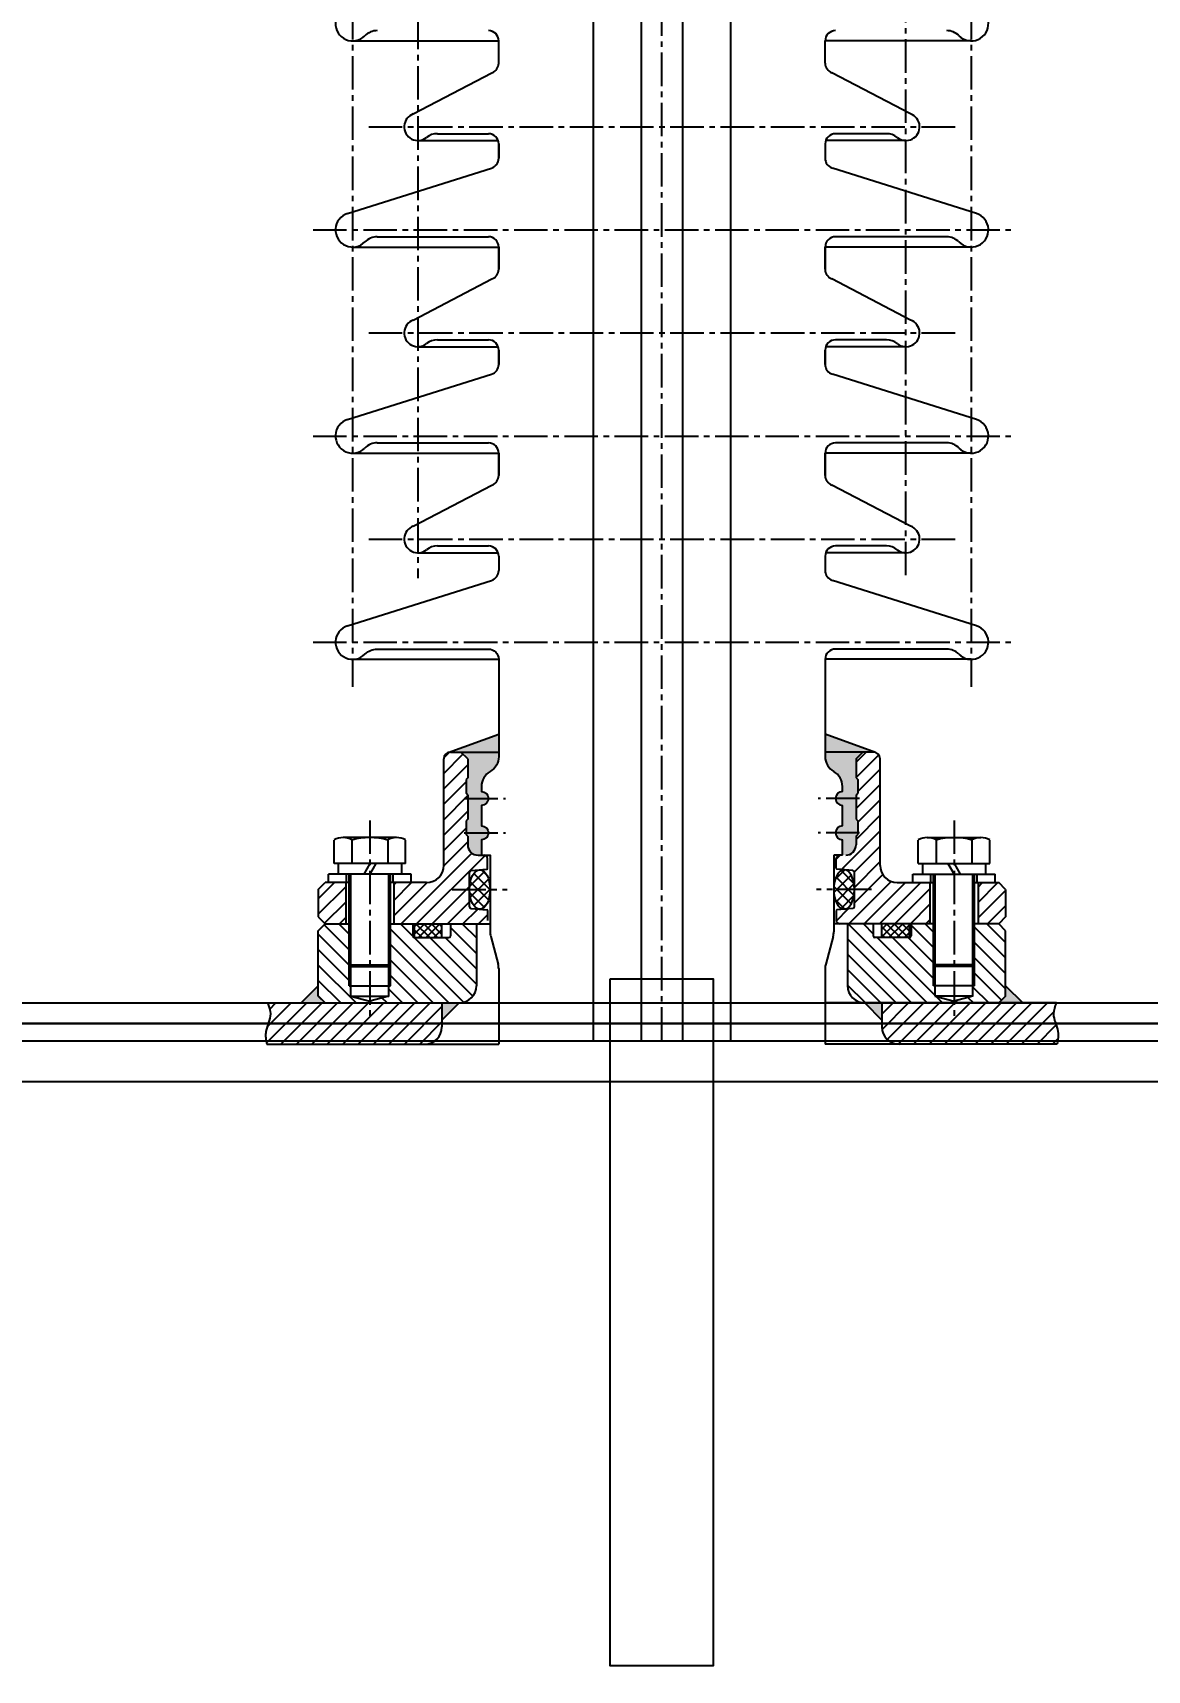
# Model space of a CAD drawing. Header units: millimetres. Extents: x 35720 to 50764, y -47170 to -36532.
# Drawn here: x 37859.8 to 38184.1, y -38400.1 to -37923.5 of the extents above; entities that cross this region are included whole.
import ezdxf

# ---------------------------------------------------------------- set-up
doc = ezdxf.new("R2010")
doc.units = ezdxf.units.MM
doc.header["$LTSCALE"] = 13
doc.linetypes.add('CENTER2', pattern=[1.125, 0.75, -0.125, 0.125, -0.125])
for name, color, linetype in [('00', 7, 'Continuous'), ('01', 7, 'Continuous'), ('DIM', 4, 'Continuous'), ('中心线', 1, 'CENTER2'), ('粗实线', 4, 'Continuous'), ('细实线', 2, 'Continuous')]:
    doc.layers.add(name, color=color, linetype=linetype)
doc.styles.get("Standard").update_dxf_attribs({"font": 'gbenor.shx', "bigfont": 'gbcbig.shx'})
doc.dimstyles.new('丁晓菲', dxfattribs={"dimscale": 15, "dimtxt": 3.5, "dimasz": 2.5, "dimexe": 1.5, "dimexo": 0, "dimgap": 0.5, "dimtad": 1, "dimtoh": 1, "dimtxsty": 'Standard', "dimcen": 2.5, "dimclrd": 3, "dimclre": 3, "dimclrt": 2, "dimadec": 0, "dimazin": 0, "dimtfac": 1, "dimtmove": 0, "dimatfit": 2, "dimfxl": 0, "dimarcsym": 0})
pattern_1 = [(45, (69025.176, -17829.232), (-2.245064, 2.245064), [])]

# ---------------------------------------------------------------- blocks, each defined once
blk = doc.blocks.new('GAOYATAOG')
at = {"layer": '细实线'}
h = blk.add_hatch(dxfattribs=at)
h.set_pattern_fill('AR-CONC', color=256, scale=0.01)
h.set_pattern_definition([(50, (65830.137, -16724.5739), (1.8218467, -0.15939086), [0.1905, -2.0955]), (355, (65830.137, -16724.5739), (-0.3524342, 1.91056845), [0.1524, -1.67640584]), (100.451445, (65830.2888, -16724.5872), (1.46941247, 1.7511775), [0.1619001, -1.78090245]), (46.1842, (65830.137, -16724.0659), (2.7107904, -0.4204233), [0.28575, -3.14325]), (96.635558, (65830.363, -16724.101), (2.3740413, 2.47426125), [0.2428502, -2.6713561]), (351.18415, (65830.137, -16724.066), (2.3740413, 2.4742612), [0.2285997, -2.5145973]), (21, (65830.391, -16724.1929), (1.5161439, -1.02265198), [0.1905, -2.0955]), (326, (65830.391, -16724.1929), (0.6180203, 1.84187966), [0.1524, -1.6764]), (71.451445, (65830.5173, -16724.2781), (2.1341642, 0.8192277), [0.1619001, -1.78089938]), (37.5, (65830.137, -16724.5739), (0.03088603, 0.84555039), [0, -1.65608, 0, -1.7018, 0, -1.68275]), (7.5, (65830.137, -16724.5739), (0.66819663, 1.00180575), [0, -0.97028, 0, -1.61798, 0, -0.64135]), (327.5, (65829.57055, -16724.5739), (1.35590595, -0.05728744), [0, -0.635, 0, -1.9812, 0, -2.6289]), (317.5, (65829.3165, -16724.5739), (1.48129181, 0.25426491), [0, -0.8255, 0, -1.31572, 0, -1.8669])])
h.paths.add_polyline_path([(71868.72, -12221.03), (71854.04, -12226.38, -0.087489), (71854.72, -12226.26), (71868.72, -12226.26)])
h.paths.add_polyline_path([(71866.22, -12231.93, 0.267949), (71868.72, -12227.6), (71868.72, -12226.26), (71857.72, -12226.26), (71859.72, -12228.26), (71859.72, -12233.76), (71859.22, -12234.26), (71859.22, -12238.26), (71859.72, -12238.76), (71859.72, -12245.76), (71859.22, -12246.26), (71859.22, -12250.26), (71859.72, -12250.76), (71859.72, -12253.26, 0.414214), (71862.72, -12256.26), (71863.72, -12256.26), (71863.72, -12251.76, 1), (71863.72, -12247.76), (71863.72, -12241.76, 1), (71863.72, -12237.76), (71863.72, -12236.26, -0.267952)])
h.paths.add_polyline_path([(71963.72, -12221.03), (71963.72, -12226.26), (71977.72, -12226.26, -0.087489), (71978.41, -12226.38)])
h.paths.add_polyline_path([(71972.72, -12228.26), (71974.72, -12226.26), (71963.72, -12226.26), (71963.72, -12227.6, 0.267949), (71966.22, -12231.93, -0.267942), (71968.72, -12236.26), (71968.72, -12237.76, 1), (71968.72, -12241.76), (71968.72, -12247.76, 1), (71968.72, -12251.76), (71968.72, -12256.26), (71969.72, -12256.26, 0.414214), (71972.72, -12253.26), (71972.72, -12250.76), (71973.22, -12250.26), (71973.22, -12246.26), (71972.72, -12245.76), (71972.72, -12238.76), (71973.22, -12238.26), (71973.22, -12234.26), (71972.72, -12233.76)])
h = blk.add_hatch(dxfattribs=at)
h.set_pattern_fill('ANSI31', color=256)
h.set_pattern_definition(pattern_1)
h.paths.add_polyline_path([(72016.22, -12266.26), (72014.22, -12264.26), (72008.22, -12264.26), (72008.22, -12276.26), (72014.22, -12276.26), (72016.22, -12274.26)])
h.paths.add_polyline_path([(71994.22, -12264.26), (71984.72, -12264.26, -0.414214), (71979.72, -12259.26), (71979.72, -12228.26, 0.414214), (71977.72, -12226.26), (71974.72, -12226.26), (71972.72, -12228.26), (71972.72, -12233.76), (71973.22, -12234.26), (71973.22, -12238.26), (71972.72, -12238.76), (71972.72, -12245.76), (71973.22, -12246.26), (71973.22, -12250.26), (71972.72, -12250.76), (71972.72, -12253.26, -0.414214), (71969.72, -12256.26), (71967.97, -12256.26, 0.414214), (71966.97, -12257.26), (71966.97, -12260.12, 0.388879), (71967.16, -12260.31), (71971.77, -12260.72, -0.388879), (71972.22, -12261.22), (71972.22, -12271.3, -0.388879), (71971.77, -12271.8), (71967.16, -12272.2, 0.388879), (71966.97, -12272.4), (71966.97, -12275.26, 0.414214), (71967.97, -12276.26), (71994.22, -12276.26)])
h.paths.add_polyline_path([(71860.22, -12261.22, -0.388879), (71860.68, -12260.72), (71865.29, -12260.31, 0.388879), (71865.47, -12260.12), (71865.47, -12257.26, 0.414214), (71864.47, -12256.26), (71862.72, -12256.26, -0.414214), (71859.72, -12253.26), (71859.72, -12250.76), (71859.22, -12250.26), (71859.22, -12246.26), (71859.72, -12245.76), (71859.72, -12238.76), (71859.22, -12238.26), (71859.22, -12234.26), (71859.72, -12233.76), (71859.72, -12228.26), (71857.72, -12226.26), (71854.72, -12226.26, 0.414214), (71852.72, -12228.26), (71852.72, -12259.26, -0.414214), (71847.72, -12264.26), (71838.22, -12264.26), (71838.22, -12276.26), (71864.47, -12276.26, 0.414214), (71865.47, -12275.26), (71865.47, -12272.4, 0.388879), (71865.29, -12272.2), (71860.68, -12271.8, -0.388879), (71860.22, -12271.3)])
h.paths.add_polyline_path([(71824.22, -12264.26), (71818.22, -12264.26), (71816.22, -12266.26), (71816.22, -12274.26), (71818.22, -12276.26), (71824.22, -12276.26)])
h = blk.add_hatch(dxfattribs=at)
h.set_pattern_fill('ANSI37', color=256, scale=0.75)
h.set_pattern_definition([(45, (69025.1759, -17829.232), (-1.683798, 1.683798), []), (135, (69025.1759, -17829.232), (-1.683798, -1.683798), [])])
edge = h.paths.add_edge_path()
edge.add_ellipse((71863.22, -12266.26), major_axis=(0, 5.75), ratio=0.521304, start_angle=270, end_angle=450)
edge.add_ellipse((71863.22, -12266.26), major_axis=(0, 5.75), ratio=0.521304, start_angle=90, end_angle=270)
edge = h.paths.add_edge_path()
edge.add_ellipse((71969.22, -12266.26), major_axis=(0, 5.75), ratio=0.521304, start_angle=-90, end_angle=90)
edge.add_ellipse((71969.22, -12266.26), major_axis=(0, 5.75), ratio=0.521304, start_angle=90, end_angle=270)
h = blk.add_hatch(dxfattribs=at)
h.set_pattern_fill('ANSI31', color=256, angle=90)
h.set_pattern_definition([(135, (69025.176, -17829.232), (-2.245064, -2.245064), [])])
h.paths.add_polyline_path([(71995.22, -12288.16), (71995.22, -12276.26), (71988.92, -12276.26, 0.414214), (71988.72, -12276.46), (71988.72, -12279.76, -0.414214), (71988.22, -12280.26), (71978.22, -12280.26, -0.414214), (71977.72, -12279.76), (71977.72, -12276.46, 0.414214), (71977.52, -12276.26), (71970.22, -12276.26), (71970.22, -12294.26, 0.414214), (71975.22, -12299.26), (72014.22, -12299.26), (72016.22, -12297.26), (72016.22, -12278.26), (72014.22, -12276.26), (72007.22, -12276.26), (72007.22, -12288.16), (72007.22, -12294.26), (72006.72, -12294.26), (72006.72, -12297.26), (72001.22, -12298.73), (71995.72, -12297.26), (71995.72, -12294.26), (71995.22, -12294.26)])
h.paths.add_polyline_path([(71862.22, -12276.26), (71854.92, -12276.26, 0.414214), (71854.72, -12276.46), (71854.72, -12279.76, -0.414214), (71854.22, -12280.26), (71844.22, -12280.26, -0.414214), (71843.72, -12279.76), (71843.72, -12276.46, 0.414214), (71843.52, -12276.26), (71837.22, -12276.26), (71837.22, -12288.16), (71837.22, -12294.26), (71836.72, -12294.26), (71836.72, -12297.26), (71831.22, -12298.73), (71825.72, -12297.26), (71825.72, -12294.26), (71825.22, -12294.26), (71825.22, -12288.16), (71825.22, -12276.26), (71818.22, -12276.26), (71816.22, -12278.26), (71816.22, -12297.26), (71818.22, -12299.26), (71857.22, -12299.26, 0.414214), (71862.22, -12294.26)])
h.paths.add_polyline_path([(71825.72, -12288.66), (71825.22, -12288.16), (71825.22, -12294.26), (71825.72, -12294.26)], flags=17)
h.paths.add_polyline_path([(71837.22, -12288.16), (71836.72, -12288.66), (71836.72, -12294.26), (71837.22, -12294.26)], flags=17)
h.paths.add_polyline_path([(71995.72, -12288.66), (71995.22, -12288.16), (71995.22, -12294.26), (71995.72, -12294.26)], flags=17)
h.paths.add_polyline_path([(72007.22, -12288.16), (72006.72, -12288.66), (72006.72, -12294.26), (72007.22, -12294.26)], flags=17)
h = blk.add_hatch(dxfattribs=at)
h.set_pattern_fill('ANSI37', color=256, scale=0.5)
h.set_pattern_definition([(45, (69025.1759, -17829.2319), (-1.122532, 1.122532), []), (135, (69025.1759, -17829.2319), (-1.122532, -1.122532), [])])
h.paths.add_polyline_path([(71852.22, -12276.26), (71844.22, -12276.26), (71844.22, -12280.26), (71852.22, -12280.26)])
h.paths.add_polyline_path([(71988.22, -12276.26), (71980.22, -12276.26), (71980.22, -12280.26), (71988.22, -12280.26)])
h = blk.add_hatch(color=256, dxfattribs=at)
h.dxf.hatch_style = 1
h.paths.add_polyline_path([(72016.22, -12294.26), (72016.22, -12297.26), (72014.22, -12299.26), (72021.22, -12299.26)])
h.paths.add_polyline_path([(71816.22, -12297.26), (71816.22, -12294.26), (71811.22, -12299.26), (71818.22, -12299.26)])
h = blk.add_hatch(dxfattribs=at)
h.set_pattern_fill('ANSI31', color=256)
h.set_pattern_definition(pattern_1)
edge = h.paths.add_edge_path()
edge.add_spline(control_points=[(72031.18, -12311.26), (72031.49, -12310.02), (72031.91, -12307.06), (72029.52, -12303.07), (72030.55, -12300.33), (72031.05, -12299.26)], knot_values=[0, 0, 0, 0, 37430.664473, 89770.281846, 123604.6686, 123604.6686, 123604.6686, 123604.6686], weights=[1, 1, 1, 1, 1, 1], degree=3, periodic=0)
edge.add_line((72031.05, -12299.26), (71980.22, -12299.26))
edge.add_line((71980.22, -12299.26), (71980.22, -12306.26))
edge.add_arc((71985.22, -12306.26), 5, 180, 270)
edge.add_line((71985.22, -12311.26), (72031.18, -12311.26))
edge = h.paths.add_edge_path()
edge.add_line((71852.22, -12299.26), (71801.4, -12299.26))
edge.add_spline(control_points=[(71801.4, -12299.26), (71801.9, -12300.33), (71802.93, -12303.07), (71800.54, -12307.06), (71800.96, -12310.02), (71801.27, -12311.26)], knot_values=[0, 0, 0, 0, 33834.386754, 86174.004126, 123604.6686, 123604.6686, 123604.6686, 123604.6686], weights=[1, 1, 1, 1, 1, 1], degree=3, periodic=0)
edge.add_line((71801.27, -12311.26), (71847.22, -12311.26))
edge.add_arc((71847.22, -12306.26), 5, 270, 360)
edge.add_line((71852.22, -12306.26), (71852.22, -12299.26))
h = blk.add_hatch(color=256, dxfattribs=at)
h.dxf.hatch_style = 1
h.paths.add_polyline_path([(71857.22, -12299.26), (71852.22, -12299.26), (71852.22, -12304.26)])
h.paths.add_polyline_path([(71980.22, -12299.26), (71975.22, -12299.26), (71980.22, -12304.26)])
at = {"layer": '中心线'}
for p, q in [((71826.22, -11701.94), (71826.22, -12207.3)), ((72006.22, -11701.94), (72006.22, -12207.3)), ((71845.22, -11734.07), (71845.22, -12175.67)), ((71987.22, -12174.77), (71987.22, -11735.07)), ((71830.91, -12044.26), (72001.54, -12044.26)), ((71814.71, -12074.26), (72017.74, -12074.26)), ((71830.91, -12104.26), (72001.54, -12104.26)), ((71814.71, -12134.26), (72017.74, -12134.26)), ((71830.91, -12164.26), (72001.54, -12164.26)), ((71814.71, -12194.26), (72017.74, -12194.26)), ((71858.72, -12239.76), (71870.72, -12239.76)), ((71858.72, -12239.76), (71870.72, -12239.76)), ((71858.72, -12239.76), (71870.72, -12239.76)), ((71973.72, -12239.76), (71961.72, -12239.76)), ((71973.72, -12239.76), (71961.72, -12239.76)), ((71973.72, -12239.76), (71961.72, -12239.76)), ((71831.22, -12246.16), (71831.22, -12303.73)), ((72001.22, -12246.16), (72001.22, -12303.73)), ((71858.72, -12249.76), (71870.72, -12249.76)), ((71858.72, -12249.76), (71870.72, -12249.76)), ((71858.72, -12249.76), (71870.72, -12249.76)), ((71973.72, -12249.76), (71961.72, -12249.76)), ((71973.72, -12249.76), (71961.72, -12249.76)), ((71973.72, -12249.76), (71961.72, -12249.76)), ((71855.22, -12266.26), (71871.22, -12266.26)), ((71977.22, -12266.26), (71961.22, -12266.26))]:
    blk.add_line(p, q, dxfattribs=at)
blk.add_lwpolyline([(71916.22, -12310.26), (71916.22, -11681.26)], dxfattribs=at)
blk.add_lwpolyline([(71916.22, -12310.26), (71916.22, -11681.26)], dxfattribs=at)
at = {"layer": '粗实线'}
for p, q in [((71910.22, -11674.87), (71910.22, -12310.26)), ((71922.22, -11674.87), (71922.22, -12310.26)), ((71826.22, -12019.26), (71868.72, -12019.26)), ((71868.72, -12025.71), (71868.72, -12019.26)), ((72006.22, -12019.26), (71963.72, -12019.26)), ((71963.72, -12025.71), (71963.72, -12019.26)), ((71843.86, -12040.5), (71866.75, -12028.53)), ((71988.59, -12040.5), (71965.7, -12028.53)), ((71845.22, -12048.26), (71868.55, -12048.26)), ((71850.88, -12046.26), (71865.72, -12046.26)), ((71987.22, -12048.26), (71963.9, -12048.26)), ((71981.57, -12046.26), (71966.72, -12046.26)), ((71868.72, -12049.26), (71868.72, -12053.42)), ((71868.72, -12053.42), (71868.72, -12049.26)), ((71868.72, -12053.42), (71868.72, -12049.26)), ((71963.72, -12049.26), (71963.72, -12053.42)), ((71824.72, -12069.49), (71866.63, -12056.28)), ((72007.73, -12069.49), (71965.82, -12056.28)), ((71833.37, -12076.26), (71865.72, -12076.26)), ((71999.08, -12076.26), (71966.72, -12076.26)), ((71826.22, -12079.26), (71868.72, -12079.26)), ((71868.72, -12079.26), (71868.72, -12085.71)), ((71868.72, -12085.71), (71868.72, -12079.26)), ((71868.72, -12085.71), (71868.72, -12079.26)), ((71963.72, -12079.26), (71963.72, -12085.71)), ((71963.72, -12079.26), (71963.72, -12085.71)), ((71963.72, -12085.71), (71963.72, -12079.26)), ((72006.22, -12079.26), (71963.72, -12079.26)), ((71963.72, -12085.71), (71963.72, -12079.26)), ((71843.86, -12100.5), (71866.75, -12088.53)), ((71988.59, -12100.5), (71965.7, -12088.53)), ((71850.88, -12106.26), (71865.72, -12106.26)), ((71981.57, -12106.26), (71966.72, -12106.26)), ((71845.22, -12108.26), (71868.55, -12108.26)), ((71868.72, -12109.26), (71868.72, -12113.42)), ((71868.72, -12113.42), (71868.72, -12109.26)), ((71963.72, -12109.26), (71963.72, -12113.42)), ((71963.72, -12109.26), (71963.72, -12113.42)), ((71963.72, -12113.42), (71963.72, -12109.26)), ((71987.22, -12108.26), (71963.9, -12108.26)), ((71824.72, -12129.49), (71866.63, -12116.28)), ((72007.73, -12129.49), (71965.82, -12116.28)), ((71826.22, -12139.26), (71868.72, -12139.26)), ((71833.37, -12136.26), (71865.72, -12136.26)), ((71868.72, -12139.26), (71868.72, -12145.71)), ((71868.72, -12145.71), (71868.72, -12139.26)), ((71963.72, -12139.26), (71963.72, -12145.71)), ((71963.72, -12139.26), (71963.72, -12145.71)), ((72006.22, -12139.26), (71963.72, -12139.26)), ((71963.72, -12145.71), (71963.72, -12139.26)), ((71999.08, -12136.26), (71966.72, -12136.26)), ((71843.86, -12160.5), (71866.75, -12148.53)), ((71988.59, -12160.5), (71965.7, -12148.53)), ((71850.88, -12166.26), (71865.72, -12166.26)), ((71981.57, -12166.26), (71966.72, -12166.26)), ((71845.22, -12168.26), (71868.55, -12168.26)), ((71868.72, -12169.26), (71868.72, -12173.42)), ((71963.72, -12169.26), (71963.72, -12173.42)), ((71963.72, -12169.26), (71963.72, -12173.42)), ((71987.22, -12168.26), (71963.9, -12168.26)), ((71824.72, -12189.49), (71866.63, -12176.28)), ((72007.73, -12189.49), (71965.82, -12176.28)), ((71999.08, -12196.26), (71966.72, -12196.26)), ((71826.22, -12199.26), (71868.72, -12199.26)), ((71963.72, -12199.26), (71963.72, -12227.6)), ((72006.22, -12199.26), (71963.72, -12199.26)), ((71854.04, -12226.38), (71868.72, -12221.03)), ((71978.41, -12226.38), (71963.72, -12221.03)), ((71852.72, -12259.26), (71852.72, -12228.26)), ((71854.72, -12226.26), (71868.72, -12226.26)), ((71859.72, -12228.26), (71857.72, -12226.26)), ((71859.72, -12228.26), (71859.72, -12233.76)), ((71977.72, -12226.26), (71963.72, -12226.26)), ((71972.72, -12228.26), (71974.72, -12226.26)), ((71972.72, -12228.26), (71972.72, -12233.76)), ((71979.72, -12259.26), (71979.72, -12228.26)), ((71859.72, -12233.76), (71859.22, -12234.26)), ((71859.22, -12234.26), (71859.22, -12238.26)), ((71972.72, -12233.76), (71973.22, -12234.26)), ((71973.22, -12234.26), (71973.22, -12238.26)), ((71859.72, -12238.76), (71859.22, -12238.26)), ((71859.72, -12238.76), (71859.72, -12245.76)), ((71968.72, -12237.76), (71968.72, -12236.26)), ((71972.72, -12238.76), (71973.22, -12238.26)), ((71972.72, -12238.76), (71972.72, -12245.76)), ((71968.72, -12247.76), (71968.72, -12241.76)), ((71859.72, -12245.76), (71859.22, -12246.26)), ((71859.22, -12246.26), (71859.22, -12250.26)), ((71972.72, -12245.76), (71973.22, -12246.26)), ((71973.22, -12246.26), (71973.22, -12250.26)), ((71820.83, -12258.66), (71820.83, -12251.85)), ((71839.02, -12251.16), (71823.43, -12251.16)), ((71826.03, -12251.85), (71826.03, -12258.66)), ((71836.42, -12251.85), (71836.42, -12258.66)), ((71841.62, -12258.66), (71841.62, -12251.85)), ((71859.72, -12250.76), (71859.22, -12250.26)), ((71859.72, -12250.76), (71859.72, -12253.26)), ((71968.72, -12256.26), (71968.72, -12251.76)), ((71972.72, -12250.76), (71973.22, -12250.26)), ((71972.72, -12250.76), (71972.72, -12253.26)), ((71990.83, -12258.66), (71990.83, -12251.85)), ((71993.43, -12251.16), (72009.02, -12251.16)), ((71996.03, -12251.85), (71996.03, -12258.66)), ((72006.42, -12251.85), (72006.42, -12258.66)), ((72011.62, -12258.66), (72011.62, -12251.85)), ((71841.62, -12258.66), (71820.83, -12258.66)), ((71822.02, -12258.66), (71822.02, -12261.76)), ((71831.22, -12258.66), (71829.44, -12261.76)), ((71833.01, -12258.66), (71831.22, -12261.76)), ((71840.42, -12258.66), (71840.42, -12261.76)), ((71862.72, -12256.26), (71866.22, -12256.26)), ((71865.47, -12260.1), (71865.47, -12257.26)), ((71966.22, -12256.26), (71966.22, -12278.6)), ((71968.72, -12256.26), (71966.22, -12256.26)), ((71966.97, -12260.1), (71966.97, -12257.26)), ((71990.83, -12258.66), (72011.62, -12258.66)), ((71992.02, -12258.66), (71992.02, -12261.76)), ((71999.44, -12258.66), (72001.22, -12261.76)), ((72001.22, -12258.66), (72003.01, -12261.76)), ((72010.42, -12258.66), (72010.42, -12261.76)), ((71843.22, -12261.76), (71819.22, -12261.76)), ((71819.22, -12264.26), (71819.22, -12261.76)), ((71824.47, -12264.26), (71824.47, -12261.76)), ((71825.22, -12288.16), (71825.22, -12261.76)), ((71837.22, -12288.16), (71837.22, -12261.76)), ((71837.97, -12264.26), (71837.97, -12261.76)), ((71843.22, -12264.26), (71843.22, -12261.76)), ((71860.22, -12271.3), (71860.22, -12261.22)), ((71860.68, -12260.72), (71865.29, -12260.31)), ((71971.77, -12260.72), (71967.16, -12260.31)), ((71972.22, -12271.3), (71972.22, -12261.22)), ((71989.22, -12261.76), (72013.22, -12261.76)), ((71989.22, -12264.26), (71989.22, -12261.76)), ((71994.47, -12264.26), (71994.47, -12261.76)), ((71995.22, -12288.16), (71995.22, -12261.76)), ((72007.22, -12288.16), (72007.22, -12261.76)), ((72007.97, -12264.26), (72007.97, -12261.76)), ((72013.22, -12264.26), (72013.22, -12261.76)), ((71816.22, -12266.26), (71818.22, -12264.26)), ((71816.22, -12266.26), (71816.22, -12274.26)), ((71825.22, -12264.26), (71818.22, -12264.26)), ((71824.22, -12264.26), (71824.22, -12276.26)), ((71847.72, -12264.26), (71837.22, -12264.26)), ((71838.22, -12264.26), (71838.22, -12276.26)), ((71984.72, -12264.26), (71995.22, -12264.26)), ((71994.22, -12264.26), (71994.22, -12276.26)), ((72007.22, -12264.26), (72014.22, -12264.26)), ((72008.22, -12264.26), (72008.22, -12276.26)), ((72016.22, -12266.26), (72014.22, -12264.26)), ((72016.22, -12266.26), (72016.22, -12274.26)), ((71860.68, -12271.8), (71865.29, -12272.2)), ((71865.47, -12272.4), (71865.47, -12275.26)), ((71966.97, -12272.4), (71966.97, -12275.26)), ((71971.77, -12271.8), (71967.16, -12272.2)), ((71816.22, -12274.26), (71818.22, -12276.26)), ((71816.22, -12278.26), (71818.22, -12276.26)), ((71818.22, -12276.26), (71825.72, -12276.26)), ((71836.72, -12276.26), (71866.27, -12276.26)), ((71843.72, -12276.46), (71843.72, -12279.76)), ((71844.22, -12280.26), (71844.22, -12276.26)), ((71852.22, -12280.26), (71852.22, -12276.26)), ((71854.72, -12276.46), (71854.72, -12279.76)), ((71862.22, -12276.26), (71862.22, -12294.26)), ((71995.72, -12276.26), (71966.18, -12276.26)), ((71970.22, -12276.26), (71970.22, -12294.26)), ((71977.72, -12276.46), (71977.72, -12279.76)), ((71980.22, -12280.26), (71980.22, -12276.26)), ((71988.22, -12280.26), (71988.22, -12276.26)), ((71988.72, -12276.46), (71988.72, -12279.76)), ((72014.22, -12276.26), (72006.72, -12276.26)), ((72016.22, -12274.26), (72014.22, -12276.26)), ((72016.22, -12278.26), (72014.22, -12276.26)), ((71816.22, -12297.26), (71816.22, -12278.26)), ((71844.22, -12280.26), (71854.22, -12280.26)), ((71866.4, -12279.89), (71868.55, -12287.95)), ((71966.05, -12279.89), (71963.9, -12287.95)), ((71988.22, -12280.26), (71978.22, -12280.26)), ((72016.22, -12297.26), (72016.22, -12278.26)), ((71825.22, -12288.16), (71825.72, -12288.66)), ((71825.22, -12288.16), (71837.22, -12288.16)), ((71825.72, -12297.26), (71825.72, -12288.66)), ((71825.72, -12288.66), (71836.72, -12288.66)), ((71837.22, -12288.16), (71836.72, -12288.66)), ((71836.72, -12297.26), (71836.72, -12288.66)), ((71995.22, -12288.16), (71995.72, -12288.66)), ((72007.22, -12288.16), (71995.22, -12288.16)), ((71995.72, -12297.26), (71995.72, -12288.66)), ((72006.72, -12288.66), (71995.72, -12288.66)), ((72007.22, -12288.16), (72006.72, -12288.66)), ((72006.72, -12297.26), (72006.72, -12288.66)), ((71816.22, -12294.26), (71811.22, -12299.26)), ((71825.22, -12294.26), (71837.22, -12294.26)), ((72007.22, -12294.26), (71995.22, -12294.26)), ((72016.22, -12294.26), (72021.22, -12299.26)), ((71801.4, -12299.26), (71868.72, -12299.26)), ((71816.22, -12297.26), (71818.22, -12299.26)), ((71825.72, -12297.26), (71836.72, -12297.26)), ((71825.72, -12297.26), (71831.22, -12298.73)), ((71836.72, -12297.26), (71831.22, -12298.73)), ((71852.22, -12299.26), (71852.22, -12306.26)), ((71857.22, -12299.26), (71852.22, -12304.26)), ((72031.05, -12299.26), (71963.72, -12299.26)), ((71975.22, -12299.26), (71980.22, -12304.26)), ((71980.22, -12299.26), (71980.22, -12306.26)), ((72006.72, -12297.26), (71995.72, -12297.26)), ((71995.72, -12297.26), (72001.22, -12298.73)), ((72006.72, -12297.26), (72001.22, -12298.73)), ((72016.22, -12297.26), (72014.22, -12299.26)), ((71801.27, -12311.26), (71868.72, -12311.26)), ((72031.18, -12311.26), (71963.72, -12311.26))]:
    blk.add_line(p, q, dxfattribs=at)
for points in [[(71896.22, -11706.26), (71896.22, -12310.26)], [(71936.22, -11706.26), (71936.22, -12310.26)], [(71868.72, -12289.25), (71868.72, -12311.26)], [(71963.72, -12289.25), (71963.72, -12311.26)]]:
    blk.add_lwpolyline(points, dxfattribs=at)
for points in [[(71824.72, -12189.49, 1.280782), (71829.8, -12197.76, -0.201513), (71833.37, -12196.26), (71865.72, -12196.26, -0.414214), (71868.72, -12199.26), (71868.72, -12227.6)], [(71868.72, -12227.6, -0.267949), (71866.22, -12231.93, 0.267949), (71863.72, -12236.26)], [(71863.72, -12236.26), (71863.72, -12237.76, -1), (71863.72, -12241.76), (71863.72, -12247.76, -1), (71863.72, -12251.76), (71863.72, -12256.26), (71866.22, -12256.26), (71866.22, -12278.6)]]:
    blk.add_lwpolyline(points, format="xyb", dxfattribs=at)
for centre, radius, start, end in [((71826.22, -12014.26), 5, 107.5, 315.573), ((72006.22, -12014.26), 5, 224.427, 72.5), ((71833.37, -12021.26), 5, 90, 135.573), ((71865.72, -12019.26), 3, 0, 90), ((71966.72, -12019.26), 3, 90, 180), ((71999.08, -12021.26), 5, 44.427, 90), ((71865.72, -12025.71), 3, 290, 0), ((71966.72, -12025.71), 3, 180, 250), ((71845.22, -12044.26), 4, 110, 308.9424), ((71987.22, -12044.26), 4, 231.0576, 70), ((71850.88, -12051.26), 5, 90, 128.9424), ((71865.72, -12049.26), 3, 0, 90), ((71865.72, -12049.26), 3, 0, 90), ((71865.72, -12049.26), 3, 0, 90), ((71966.72, -12049.26), 3, 90, 180), ((71981.57, -12051.26), 5, 51.0576, 90), ((71865.72, -12053.42), 3, 287.5, 0), ((71966.72, -12053.42), 3, 180, 252.5), ((71826.22, -12074.26), 5, 107.5, 315.573), ((72006.22, -12074.26), 5, 224.427, 72.5), ((71833.37, -12081.26), 5, 90, 135.573), ((71865.72, -12079.26), 3, 0, 90), ((71966.72, -12079.26), 3, 90, 180), ((71999.08, -12081.26), 5, 44.427, 90), ((71865.72, -12085.71), 3, 290, 0), ((71966.72, -12085.71), 3, 180, 250), ((71845.22, -12104.26), 4, 110, 308.9424), ((71987.22, -12104.26), 4, 231.0576, 70), ((71850.88, -12111.26), 5, 90, 128.9424), ((71865.72, -12109.26), 3, 0, 90), ((71966.72, -12109.26), 3, 90, 180), ((71981.57, -12111.26), 5, 51.0576, 90), ((71865.72, -12113.42), 3, 287.5, 0), ((71966.72, -12113.42), 3, 180, 252.5), ((71826.22, -12134.26), 5, 107.5, 315.573), ((72006.22, -12134.26), 5, 224.427, 72.5), ((71833.37, -12141.26), 5, 90, 135.573), ((71865.72, -12139.26), 3, 0, 90), ((71966.72, -12139.26), 3, 90, 180), ((71999.08, -12141.26), 5, 44.427, 90), ((71865.72, -12145.71), 3, 290, 0), ((71966.72, -12145.71), 3, 180, 250), ((71845.22, -12164.26), 4, 110, 308.9424), ((71987.22, -12164.26), 4, 231.0576, 70), ((71850.88, -12171.26), 5, 90, 128.9424), ((71865.72, -12169.26), 3, 0, 90), ((71966.72, -12169.26), 3, 90, 180), ((71981.57, -12171.26), 5, 51.0576, 90), ((71865.72, -12173.42), 3, 287.5, 0), ((71966.72, -12173.42), 3, 180, 252.5), ((72006.22, -12194.26), 5, 224.427, 72.5), ((71966.72, -12199.26), 3, 90, 180), ((71999.08, -12201.26), 5, 44.427, 90), ((71854.72, -12228.26), 2, 90, 180), ((71968.72, -12227.6), 5, 180, 240), ((71977.72, -12228.26), 2, 360, 90), ((71963.72, -12236.26), 5, 0, 60), ((71968.72, -12239.76), 2, 90, 270), ((71968.72, -12249.76), 2, 90, 270), ((71823.43, -12256.35), 5.2, 60, 120), ((71831.22, -12270.9), 19.74, 74.7385, 105.2615), ((71839.02, -12256.35), 5.2, 60, 120), ((71862.72, -12253.26), 3, 180, 270), ((71969.72, -12253.26), 3, 270, 0), ((71993.43, -12256.35), 5.2, 60, 120), ((72001.22, -12270.9), 19.74, 74.7385, 105.2615), ((72009.02, -12256.35), 5.2, 60, 120), ((71864.47, -12257.26), 1, 0, 90), ((71967.97, -12257.26), 1, 90, 180), ((71847.72, -12259.26), 5, 270, 0), ((71860.72, -12261.22), 0.5, 95, 180), ((71865.27, -12260.12), 0.2, 275, 0), ((71967.17, -12260.12), 0.2, 180, 265), ((71971.72, -12261.22), 0.5, 360, 85), ((71984.72, -12259.26), 5, 180, 270), ((71860.72, -12271.3), 0.5, 180, 265), ((71865.27, -12272.4), 0.2, 0, 85), ((71967.17, -12272.4), 0.2, 95, 180), ((71971.72, -12271.3), 0.5, 275, 0), ((71843.52, -12276.46), 0.2, 0, 90), ((71854.92, -12276.46), 0.2, 90, 180), ((71967.97, -12275.26), 1, 180, 270), ((71977.52, -12276.46), 0.2, 0, 90), ((71988.92, -12276.46), 0.2, 90, 180), ((71844.22, -12279.76), 0.5, 180, 270), ((71854.22, -12279.76), 0.5, 270, 0), ((71871.22, -12278.6), 5, 180, 195), ((71961.22, -12278.6), 5, 345, 360), ((71978.22, -12279.76), 0.5, 180, 270), ((71988.22, -12279.76), 0.5, 270, 360), ((71863.72, -12289.25), 5, 0, 15), ((71968.72, -12289.25), 5, 165, 180), ((71857.22, -12294.26), 5, 270, 0), ((71975.22, -12294.26), 5, 180, 270), ((71847.22, -12306.26), 5, 270, 0), ((71985.22, -12306.26), 5, 180, 270)]:
    blk.add_arc(centre, radius, start, end, dxfattribs=at)
blk.add_ellipse((71863.22, -12266.26), major_axis=(0, 5.75), ratio=0.521304, dxfattribs=at)
at = {"layer": '粗实线', "extrusion": (0, 0, -1)}
blk.add_ellipse((71969.22, -12266.26), major_axis=(0, 5.75), ratio=0.521304, dxfattribs=at)
at = {"layer": '细实线'}
for p, q in [((71825.72, -12288.66), (71825.72, -12261.76)), ((71836.72, -12288.66), (71836.72, -12261.76)), ((71995.72, -12288.66), (71995.72, -12261.76)), ((72006.72, -12288.66), (72006.72, -12261.76)), ((71825.22, -12294.26), (71825.22, -12288.16)), ((71837.22, -12294.26), (71837.22, -12288.16)), ((71995.22, -12294.26), (71995.22, -12288.16)), ((72007.22, -12294.26), (72007.22, -12288.16))]:
    blk.add_line(p, q, dxfattribs=at)
for points in [[(71801.4, -12299.26), (71801.9, -12300.33), (71802.93, -12303.07), (71800.54, -12307.06), (71800.96, -12310.02), (71801.27, -12311.26)], [(72031.05, -12299.26), (72030.55, -12300.33), (72029.52, -12303.07), (72031.91, -12307.06), (72031.49, -12310.02), (72031.18, -12311.26)]]:
    blk.add_open_spline(points, degree=3, knots=[0, 0, 0, 0, 33834.386754, 86174.004126, 123604.6686, 123604.6686, 123604.6686, 123604.6686], dxfattribs=at)
blk = doc.blocks.new('0230313405230.')
at = {"layer": '01', "ltscale": 45.628538}
blk.add_lwpolyline([(55359.73, -30067.18), (55359.73, -30054.18, -0.414214), (55371.73, -30042.18), (57567.73, -30042.18, -0.414214), (57579.73, -30054.18), (57579.73, -30067.18), (57573.73, -30067.18), (57573.73, -30054.18, 0.414214), (57567.73, -30048.18), (55371.73, -30048.18, 0.414214), (55365.73, -30054.18), (55365.73, -30067.18)], format="xyb", close=True, dxfattribs=at)
for points in [[(55438.73, -30048.18), (57500.73, -30048.18), (57500.73, -32198.18), (55438.73, -32198.18)], [(55372.73, -30053.18), (57566.73, -30053.18), (57566.73, -30065.18), (55372.73, -30065.18)]]:
    blk.add_lwpolyline(points, close=True, dxfattribs=at)
blk = doc.blocks.new('*D163')
at = {"layer": 'Defpoints', "color": 0, "ltscale": 38.869873, "transparency": 16777216}
for p in [(38036.26, -37446.88), (36947.53, -40489.88), (37739.27, -40489.88)]:
    blk.add_point(p, dxfattribs=at)
at = {"layer": 'DIM', "color": 3, "lineweight": -2, "ltscale": 38.869873, "transparency": 16777216}
for p, q in [((38036.26, -37446.88), (36925.03, -37446.88)), ((36947.53, -37484.38), (36947.53, -40452.38)), ((37739.27, -40489.88), (36925.03, -40489.88))]:
    blk.add_line(p, q, dxfattribs=at)
at = {"layer": 'DIM', "color": 3, "ltscale": 38.869873, "transparency": 16777216}
for points in [[(36941.28, -37484.38), (36953.78, -37484.38), (36947.53, -37446.88)], [(36941.28, -40452.38), (36953.78, -40452.38), (36947.53, -40489.88)]]:
    blk.add_solid(points, dxfattribs=at)
at = {"layer": 'DIM', "color": 2, "ltscale": 38.869873, "transparency": 16777216, "insert": (36913.78, -38968.38), "char_height": 52.5, "attachment_point": 5, "rotation": 90, "bg_fill": 3, "box_fill_scale": 1.1, "bg_fill_color": 256, "bg_fill_true_color": 13158600, "bg_fill_transparency": 0}
blk.add_mtext('3043', dxfattribs=at)

msp = doc.modelspace()

# ---------------------------------------------------------------- linework, layer by layer
at = {"layer": '00'}
msp.add_lwpolyline([(38027.843, -38198.88), (38057.843, -38198.88), (38057.843, -38398.88), (38027.843, -38398.88)], close=True, dxfattribs=at)

# ---------------------------------------------------------------- block references
at = {"layer": 'DIM'}
msp.add_blockref('GAOYATAOG', (-33873.295, -25906.622), dxfattribs=at)
at = {"layer": 'DIM', "color": 0}
msp.add_blockref('0230313405230.', (-17781.886, -8163.702), dxfattribs=at)

# ---------------------------------------------------------------- next in the draw order: dimensions: what is measured, and where the dimension line sits
at = {"layer": 'DIM', "color": 2, "ltscale": 38.869873}
dim = msp.add_linear_dim(base=(36947.534, -40489.88), p1=(38036.26, -37446.88), p2=(37739.268, -40489.88), angle=90, dimstyle='丁晓菲', override={"dimtfill": 1, "dimarcsym": 1}, dxfattribs=at)
dim.commit()
dim.dimension.update_dxf_attribs({"geometry": '*D163', "text_midpoint": (36913.784, -38968.38)})

doc.saveas('drawing.dxf')
